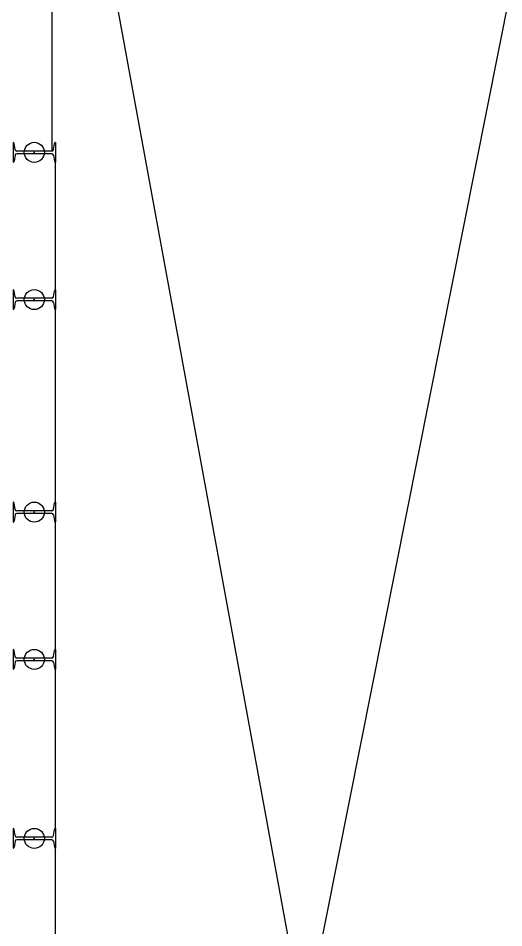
# Model space of a CAD drawing. Extents: x -14651 to 4579, y -10691 to -1290.
# Drawn here: x 194 to 557, y -9576 to -8896 of the extents above; entities that cross this region are included whole.
import ezdxf

# ---------------------------------------------------------------- set-up
doc = ezdxf.new("R2010")
doc.units = 0
doc.header["$LTSCALE"] = 25
for name, color, linetype in [('LINHA-FINA', 1, 'Continuous'), ('PENA_6', 6, 'Continuous'), ('PROJ', 252, 'Continuous'), ('SOLO-FUNDAÇOES', 7, 'Continuous')]:
    doc.layers.add(name, color=color, linetype=linetype)

# ---------------------------------------------------------------- blocks, each defined once
blk = doc.blocks.new('perfilW310x52')
at = {"layer": 'PROJ', "linetype": 'Continuous'}
for p, q in [((-0.0836, 0.1585), (0.0636, 0.1585)), ((-0.0305, 0.1439), (-0.0761, 0.151)), ((0.0106, 0.1439), (0.0562, 0.151)), ((-0.02, 0.1316), (-0.02, -0.1316)), ((0, 0.1316), (0, -0.1316)), ((-0.0836, -0.1585), (0.0636, -0.1585)), ((-0.0305, -0.1439), (-0.0761, -0.151)), ((0.0106, -0.1439), (0.0562, -0.151))]:
    blk.add_line(p, q, dxfattribs=at)
at = {"layer": 'PROJ'}
blk.add_circle((-0.01, 0), 0.075, dxfattribs=at)
at = {"layer": 'PROJ', "linetype": 'Continuous'}
for centre, radius, start, end in [((-0.0761, 0.1585), 0.00749, 180, 270), ((-0.0324, 0.1316), 0.0125, 0, 81.15819), ((0.0125, 0.1316), 0.0125, 98.84181, 180), ((0.0562, 0.1585), 0.00749, 270, 0), ((-0.0324, -0.1316), 0.0125, 278.84181, 0), ((0.0125, -0.1316), 0.0125, 180, 261.15819), ((-0.0761, -0.1585), 0.00749, 90, 180), ((0.0562, -0.1585), 0.00749, 0, 90)]:
    blk.add_arc(centre, radius, start, end, dxfattribs=at)
at = {"layer": 'PROJ'}
blk.add_point((-0.01, 0), dxfattribs=at)
blk = doc.blocks.new('A$C0fe96c67')
at = {"layer": 'LINHA-FINA'}
for points in [[(880.18, -539.1), (880.18, -660.06)], [(883.03, -763.7), (883.03, -668.42)], [(883.03, -922.45), (883.03, -778.42)], [(883.03, -1032.45), (883.03, -937.17)], [(883.03, -1166.17), (883.03, -1047.17)], [(883.03, -1246.14), (883.03, -1180.84)]]:
    blk.add_lwpolyline(points, dxfattribs=at)
at = {"layer": 'SOLO-FUNDAÇOES', "color": 111, "xscale": 100, "yscale": 100, "zscale": 100, "rotation": 270}
for p in [(867.18, -662.06), (867.18, -772.06), (867.18, -930.81), (867.18, -1040.81), (867.18, -1174.53)]:
    blk.add_blockref('perfilW310x52', p, dxfattribs=at)

msp = doc.modelspace()

# ---------------------------------------------------------------- linework, layer by layer
at = {"layer": 'LINHA-FINA'}
for points in [[(219.52, -8621.25), (576.25, -10563.98)], [(227.02, -10562), (613.74, -8618.33)]]:
    msp.add_lwpolyline(points, dxfattribs=at)

# ---------------------------------------------------------------- block references
at = {"layer": 'PENA_6'}
msp.add_blockref('A$C0fe96c67', (-660.66, -8335.56), dxfattribs=at)

doc.saveas('drawing.dxf')
